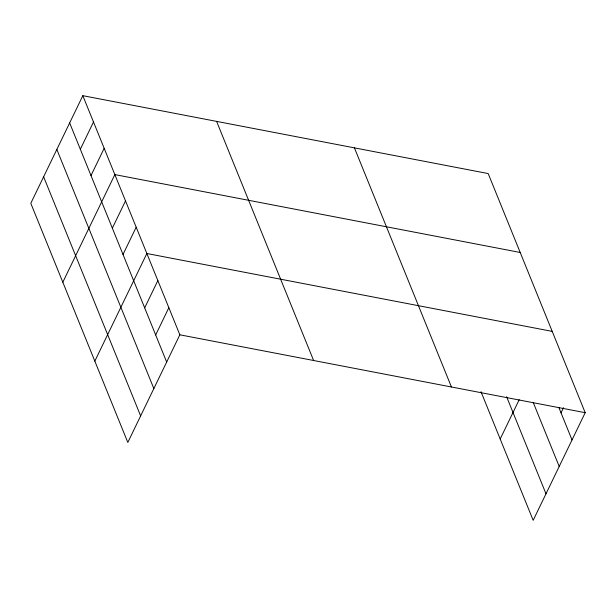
<?xml version="1.0" encoding="UTF-8"?>
<svg xmlns="http://www.w3.org/2000/svg" width="616" height="616" viewBox="0 0 616 616"><rect width="100%" height="100%" fill="white"/><g stroke="black" fill="none" stroke-linecap="round" stroke-linejoin="round"><path stroke-width="0.92" d="M82.829 95.68L30.8 203.311L127.812 442.434L179.841 334.804L82.829 95.68L488.188 173.566L585.2 412.689L533.171 520.32L480.981 391.668M80.326 149.241L93.501 121.983M90.999 175.545L104.173 148.287M62.817 282.228L114.846 174.597L520.204 252.475M112.343 228.151L125.518 200.901M123.008 254.454L136.19 227.204M94.826 361.138L146.862 253.507L552.213 331.385M144.675 307.861L157.85 280.603M155.671 334.965L168.846 307.707M500.184 439.015L519.203 399.684M561.03 412.843L563.501 407.73M179.841 334.804L585.2 412.689M558.904 407.6L572.025 439.94M533.31 402.648L559.205 466.466M506.606 396.712L545.992 493.793M354.423 147.863L451.436 386.987M216.601 121.383L313.613 360.506M69.654 122.938L166.666 362.062M56.834 149.465L153.846 388.588M43.62 176.792L140.633 415.916"/></g></svg>
